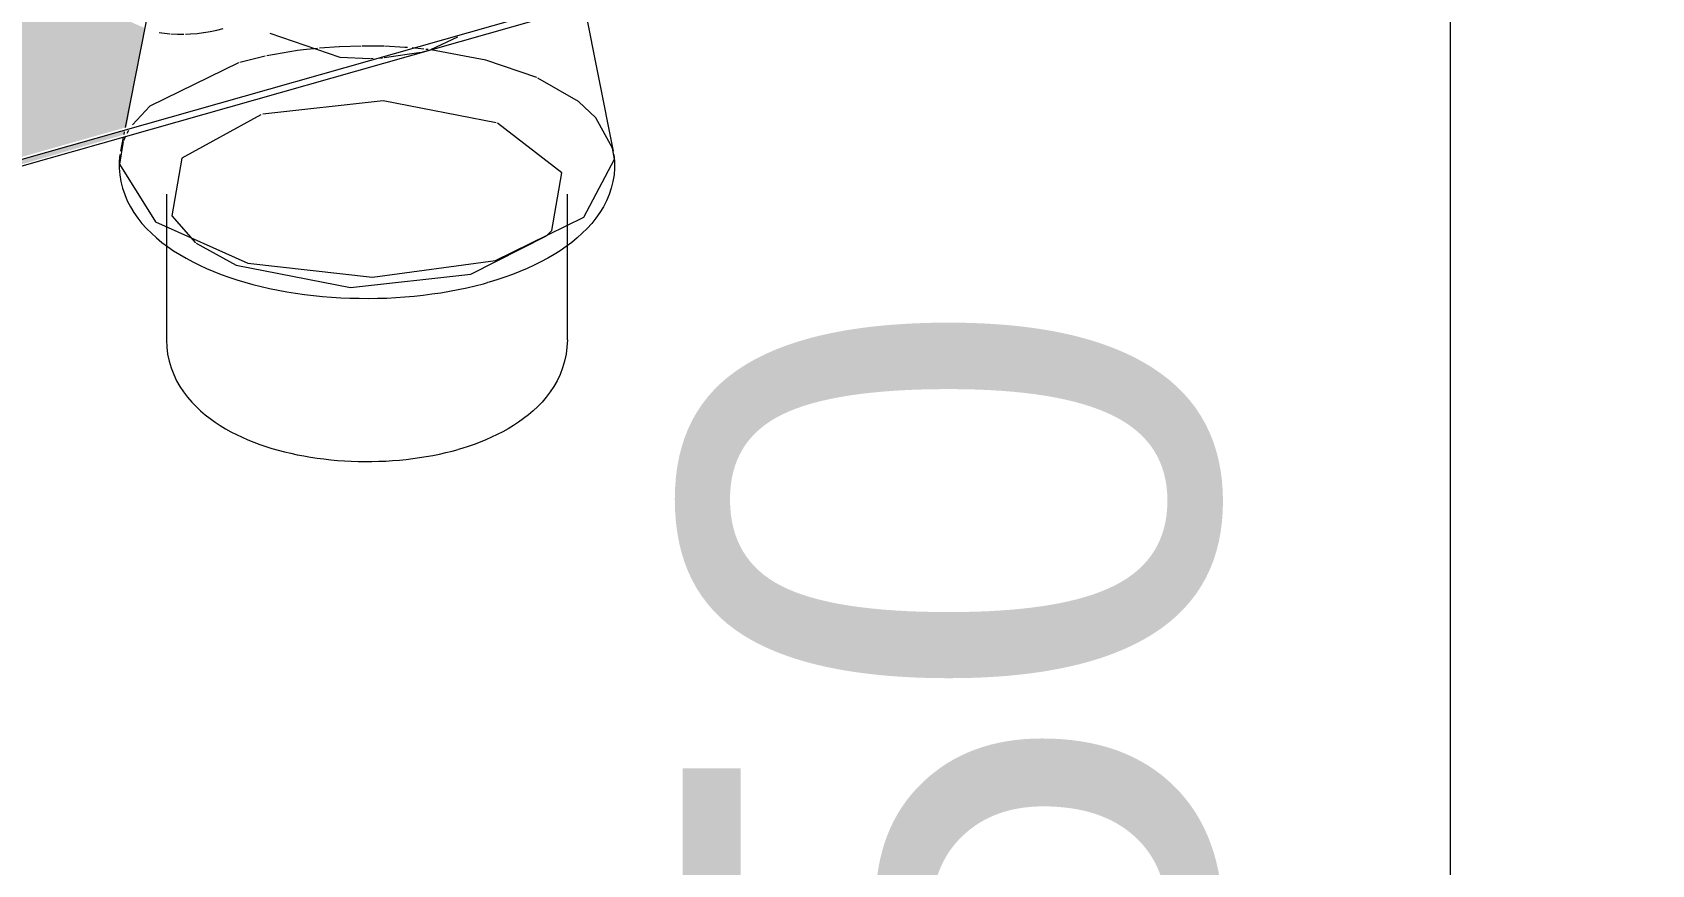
# Model space of a CAD drawing. Header units: metres. Extents: x 34 to 87, y -2.3 to 19.3.
# Drawn here: x 63.965 to 64.193, y 16.2194 to 16.3366 of the extents above; entities that cross this region are included whole.
import ezdxf

# ---------------------------------------------------------------- set-up
doc = ezdxf.new("R2010")
doc.units = ezdxf.units.M
for name, color, linetype, lineweight in [('A-ANNO-DIMS', 7, 'Continuous', 5), ('A-ANNO-DIMS-25', 7, 'Continuous', 5), ('P-SANR-FIXT', 7, 'Continuous', 5)]:
    doc.layers.add(name, color=color, linetype=linetype, lineweight=lineweight)
doc.styles.add('Arial_1', font='arial.ttf', dxfattribs={"height": 0.075})
doc.dimstyles.new('Diagonal_-_2_mm_Arial_-_PRETO', dxfattribs={"dimscale": 0.3048, "dimtxt": 0.076519, "dimasz": 0.246063, "dimexe": 0.19685, "dimexo": 0.123031, "dimgap": 0.04101, "dimtad": 1, "dimrnd": 0.01, "dimzin": 0, "dimdsep": 46, "dimtxsty": 'Arial_1', "dimblk1": 'OBLIQUE', "dimblk2": 'OBLIQUE', "dimsah": 1, "dimcen": 0.09, "dimdle": 0.19685, "dimazin": 0, "dimtfac": 1, "dimtdec": 4, "dimtix": 1, "dimtmove": 0, "dimatfit": 3, "dimfxl": 1, "dimtvp": 1, "dimtolj": 1, "dimtzin": 0, "dimarcsym": 2})

# ---------------------------------------------------------------- blocks, each defined once
blk = doc.blocks.new('USO_ESG_Cuba lavatório retângular - Uso geral-3263039-3D_DT_01')
at = {"layer": 'P-SANR-FIXT', "true_color": 0xf3f3f3, "transparency": 33554560}
h = blk.add_hatch(color=7, dxfattribs=at)
h.paths.add_polyline_path([(-23.29804, 16.30825), (-23.24519, 16.32327), (-23.24272, 16.33726), (-23.24772, 16.33946), (-23.25118, 16.34262), (-23.25453, 16.34901), (-23.25522, 16.35264), (-23.25563, 16.35499), (-23.27365, 16.36885), (-23.29234, 16.36382), (-23.2951, 16.36326), (-23.29798, 16.30943)])
h.paths.add_polyline_path([(-23.18102, 16.3415), (-23.00362, 16.39189), (-23.00363, 16.44555), (-23.04005, 16.43521), (-23.05199, 16.42179), (-23.07222, 16.40325), (-23.09057, 16.38924), (-23.11149, 16.37636), (-23.13473, 16.36545), (-23.15502, 16.35839), (-23.17751, 16.35352), (-23.18329, 16.353), (-23.18302, 16.35164)])
h.paths.add_polyline_path([(-23.19555, 16.39002), (-23.19201, 16.39101), (-23.18902, 16.39289), (-23.19201, 16.39184), (-23.19555, 16.39004)])
h = blk.add_hatch(color=7, dxfattribs=at)
h.paths.add_polyline_path([(-23.29874, 16.30681), (-23.24539, 16.32226), (-23.24551, 16.32286), (-23.29811, 16.30772), (-23.29847, 16.30698)])
h.paths.add_polyline_path([(-23.18078, 16.34031), (-23.00362, 16.39084), (-23.00363, 16.39188), (-23.00497, 16.39128), (-23.00561, 16.39101), (-23.18092, 16.34101), (-23.18079, 16.34037)])
at = {"layer": 'P-SANR-FIXT'}
for p, q in [((-23.30106, 16.30708), (-23.00524, 16.39111)), ((-23.29878, 16.3068), (-23.00295, 16.39083))]:
    blk.add_line(p, q, dxfattribs=at)
at = {"layer": 'P-SANR-FIXT', "color": 9, "true_color": 0xbcbcbc}
for p, q in [((-23.20234, 16.33422), (-23.19857, 16.336)), ((-23.20894, 16.33306), (-23.20372, 16.33382)), ((-23.20348, 16.33388), (-23.20316, 16.33396)), ((-23.20306, 16.33399), (-23.20264, 16.33412)), ((-23.21081, 16.33296), (-23.2105, 16.33297)), ((-23.20968, 16.33301), (-23.20916, 16.33304))]:
    blk.add_line(p, q, dxfattribs=at)
blk.add_polyline3d([(-23.22504, 16.3365, 0), (-23.21516, 16.33312, 0), (-23.21092, 16.33296, 0)], dxfattribs=at)
blk = doc.blocks.new('USO_ESG_Sifão de Uso Geral - Sifão para lavatório-3607478-3D_DT_01')
at = {"layer": 'P-SANR-FIXT', "color": 8, "true_color": 0x797979}
for p, q in [((-23.23883, 16.35641), (-23.24541, 16.3232)), ((-23.24554, 16.32259), (-23.2456, 16.32225))]:
    blk.add_line(p, q, dxfattribs=at)
at = {"layer": 'P-SANR-FIXT'}
for p, q in [((-23.17666, 16.31991), (-23.18073, 16.34042)), ((-23.24568, 16.32188), (-23.24607, 16.31991)), ((-23.23959, 16.31382), (-23.23959, 16.29331)), ((-23.18314, 16.29331), (-23.18314, 16.31382))]:
    blk.add_line(p, q, dxfattribs=at)
at = {"layer": 'P-SANR-FIXT', "color": 9, "true_color": 0xbcbcbc}
for p, q in [((-23.22114, 16.33405), (-23.22546, 16.33331)), ((-23.21987, 16.33421), (-23.22114, 16.33405)), ((-23.22569, 16.33326), (-23.22926, 16.33239)), ((-23.24491, 16.32282), (-23.24516, 16.32239))]:
    blk.add_line(p, q, dxfattribs=at)
at = {"layer": 'P-SANR-FIXT', "color": 254, "true_color": 0xdddddd}
for p, q in [((-23.21831, 16.33437), (-23.21987, 16.33421)), ((-23.21527, 16.3346), (-23.21803, 16.3344)), ((-23.21215, 16.3347), (-23.2152, 16.3346)), ((-23.20899, 16.33466), (-23.21204, 16.3347)), ((-23.20602, 16.33451), (-23.2089, 16.33466)), ((-23.20566, 16.33448), (-23.20596, 16.3345)), ((-23.20335, 16.33426), (-23.20498, 16.33442)), ((-23.20273, 16.33419), (-23.20306, 16.33423))]:
    blk.add_line(p, q, dxfattribs=at)
at = {"layer": 'P-SANR-FIXT', "color": 8, "true_color": 0x808080}
for p, q in [((-23.17676, 16.32032), (-23.17912, 16.32459)), ((-23.24537, 16.32198), (-23.24565, 16.32133)), ((-23.19671, 16.30255), (-23.18609, 16.30795))]:
    blk.add_line(p, q, dxfattribs=at)
at = {"layer": 'P-SANR-FIXT', "color": 9, "true_color": 0xbcbcbc}
for points in [[(-23.24061, 16.33661, 0), (-23.23987, 16.3365, 0), (-23.23909, 16.33643, 0)], [(-23.23896, 16.33641, 0), (-23.23805, 16.33637, 0), (-23.23713, 16.33636, 0)], [(-23.2369, 16.33637, 0), (-23.23621, 16.3364, 0), (-23.23528, 16.33647, 0), (-23.23436, 16.33659, 0)], [(-23.23433, 16.3366, 0), (-23.23343, 16.33675, 0), (-23.2325, 16.33694, 0), (-23.23158, 16.33717, 0)], [(-23.22946, 16.33233, 0), (-23.24193, 16.32624, 0), (-23.24439, 16.32361, 0)]]:
    blk.add_polyline3d(points, dxfattribs=at)
at = {"layer": 'P-SANR-FIXT', "color": 8, "true_color": 0x808080}
for points in [[(-23.18742, 16.33024, 0), (-23.19462, 16.3327, 0), (-23.20234, 16.33414, 0)], [(-23.17913, 16.3246, 0), (-23.18158, 16.32687, 0), (-23.18728, 16.33018, 0)], [(-23.19315, 16.3239, 0), (-23.20905, 16.32697, 0), (-23.22602, 16.3251, 0)], [(-23.22631, 16.32502, 0), (-23.2374, 16.31892, 0), (-23.23883, 16.31079, 0), (-23.23549, 16.30697, 0)], [(-23.18604, 16.308, 0), (-23.18533, 16.30873, 0), (-23.1839, 16.31685, 0), (-23.19296, 16.32382, 0)], [(-23.2354, 16.30691, 0), (-23.22978, 16.30382, 0), (-23.21369, 16.30067, 0), (-23.19671, 16.30255, 0)]]:
    blk.add_polyline3d(points, dxfattribs=at)
at = {"layer": 'P-SANR-FIXT'}
for points in [[(-23.24567, 16.32127, 0), (-23.24621, 16.31804, 0), (-23.24115, 16.30995, 0), (-23.22811, 16.30412, 0), (-23.21058, 16.30212, 0), (-23.19327, 16.30449, 0)], [(-23.19327, 16.30449, 0), (-23.1808, 16.31058, 0), (-23.17652, 16.31877, 0), (-23.17676, 16.32032, 0)], [(-23.24615, 16.31943, 0), (-23.24623, 16.31848, 0), (-23.24624, 16.31751, 0), (-23.24616, 16.31656, 0), (-23.24601, 16.31561, 0), (-23.24578, 16.31468, 0), (-23.24547, 16.31378, 0), (-23.2451, 16.3129, 0), (-23.24466, 16.31206, 0), (-23.24417, 16.31125, 0), (-23.24362, 16.31047, 0), (-23.24303, 16.30972, 0), (-23.24238, 16.30901, 0), (-23.2417, 16.30832, 0), (-23.24098, 16.30767, 0), (-23.24022, 16.30704, 0), (-23.23942, 16.30644, 0), (-23.23859, 16.30587, 0), (-23.23772, 16.30532, 0), (-23.23682, 16.3048, 0), (-23.23589, 16.3043, 0), (-23.23492, 16.30382, 0), (-23.23393, 16.30337, 0), (-23.23291, 16.30294, 0), (-23.23186, 16.30253, 0), (-23.23078, 16.30214, 0), (-23.22968, 16.30178, 0), (-23.22856, 16.30144, 0), (-23.22741, 16.30113, 0), (-23.22625, 16.30083, 0), (-23.22506, 16.30056, 0), (-23.22385, 16.30031, 0), (-23.22263, 16.30009, 0), (-23.2214, 16.29989, 0), (-23.22015, 16.29971, 0), (-23.21889, 16.29956, 0), (-23.21761, 16.29943, 0), (-23.21633, 16.29933, 0), (-23.21505, 16.29925, 0), (-23.21376, 16.29919, 0), (-23.21246, 16.29916, 0), (-23.21116, 16.29915, 0), (-23.20987, 16.29916, 0), (-23.20857, 16.2992, 0), (-23.20728, 16.29927, 0), (-23.206, 16.29936, 0), (-23.20472, 16.29947, 0), (-23.20345, 16.29961, 0), (-23.2022, 16.29977, 0), (-23.20095, 16.29995, 0), (-23.19972, 16.30016, 0), (-23.1985, 16.30039, 0), (-23.1973, 16.30064, 0), (-23.19612, 16.30092, 0), (-23.19496, 16.30122, 0), (-23.19439, 16.30138, 0)], [(-23.17659, 16.31943, 0), (-23.1765, 16.31848, 0), (-23.17649, 16.31751, 0), (-23.17657, 16.31656, 0), (-23.17672, 16.31561, 0), (-23.17696, 16.31468, 0), (-23.17726, 16.31378, 0), (-23.17764, 16.3129, 0), (-23.17807, 16.31206, 0), (-23.17857, 16.31125, 0), (-23.17911, 16.31047, 0), (-23.17971, 16.30972, 0), (-23.18035, 16.30901, 0), (-23.18103, 16.30832, 0), (-23.18175, 16.30767, 0), (-23.18251, 16.30704, 0), (-23.18331, 16.30644, 0), (-23.18415, 16.30587, 0), (-23.18501, 16.30532, 0), (-23.18591, 16.3048, 0), (-23.18685, 16.3043, 0), (-23.18781, 16.30382, 0), (-23.1888, 16.30337, 0), (-23.18982, 16.30294, 0), (-23.19087, 16.30253, 0), (-23.19195, 16.30214, 0), (-23.19305, 16.30178, 0), (-23.19417, 16.30144, 0), (-23.19439, 16.30138, 0)], [(-23.23959, 16.29331, 0), (-23.23955, 16.29229, 0), (-23.23942, 16.29128, 0), (-23.2392, 16.2903, 0), (-23.23892, 16.28935, 0), (-23.23856, 16.28843, 0), (-23.23815, 16.28756, 0), (-23.23768, 16.28674, 0), (-23.23717, 16.28597, 0), (-23.23662, 16.28524, 0), (-23.23603, 16.28455, 0), (-23.23542, 16.28391, 0), (-23.23478, 16.28331, 0), (-23.23412, 16.28274, 0), (-23.23343, 16.28221, 0), (-23.23273, 16.2817, 0), (-23.232, 16.28123, 0), (-23.23126, 16.28078, 0), (-23.2305, 16.28036, 0), (-23.22972, 16.27996, 0), (-23.22893, 16.27959, 0), (-23.22812, 16.27924, 0), (-23.2273, 16.2789, 0), (-23.22646, 16.27859, 0), (-23.22561, 16.2783, 0), (-23.22474, 16.27803, 0), (-23.22386, 16.27778, 0), (-23.22297, 16.27754, 0), (-23.22207, 16.27733, 0), (-23.22116, 16.27713, 0), (-23.22023, 16.27696, 0), (-23.2193, 16.2768, 0), (-23.21836, 16.27665, 0), (-23.21741, 16.27653, 0), (-23.21646, 16.27643, 0), (-23.2155, 16.27634, 0), (-23.21454, 16.27627, 0), (-23.21357, 16.27622, 0), (-23.2126, 16.27619, 0), (-23.21163, 16.27618, 0), (-23.21066, 16.27618, 0), (-23.20969, 16.2762, 0), (-23.20872, 16.27624, 0), (-23.20775, 16.2763, 0), (-23.20679, 16.27638, 0), (-23.20583, 16.27647, 0), (-23.20488, 16.27659, 0), (-23.20394, 16.27672, 0), (-23.203, 16.27687, 0), (-23.20207, 16.27704, 0), (-23.20115, 16.27722, 0), (-23.20024, 16.27743, 0), (-23.19935, 16.27765, 0), (-23.19853, 16.27787, 0)], [(-23.18314, 16.29331, 0), (-23.18319, 16.29229, 0), (-23.18332, 16.29128, 0), (-23.18353, 16.2903, 0), (-23.18381, 16.28935, 0), (-23.18417, 16.28843, 0), (-23.18458, 16.28756, 0), (-23.18505, 16.28674, 0), (-23.18556, 16.28597, 0), (-23.18611, 16.28524, 0), (-23.1867, 16.28455, 0), (-23.18731, 16.28391, 0), (-23.18795, 16.28331, 0), (-23.18862, 16.28274, 0), (-23.1893, 16.28221, 0), (-23.19001, 16.2817, 0), (-23.19073, 16.28123, 0), (-23.19147, 16.28078, 0), (-23.19223, 16.28036, 0), (-23.19301, 16.27996, 0), (-23.1938, 16.27959, 0), (-23.19461, 16.27924, 0), (-23.19543, 16.2789, 0), (-23.19627, 16.27859, 0), (-23.19712, 16.2783, 0), (-23.19799, 16.27803, 0), (-23.19853, 16.27787, 0)]]:
    blk.add_polyline3d(points, dxfattribs=at)
blk = doc.blocks.new('DIMBLOCK26-3D_DT_01')
at = {"layer": 'A-ANNO-DIMS-25'}
for p, q in [((63.70222, 16.37827), (63.96616, 16.45324)), ((63.70222, 16.43131), (63.70222, 15.79482)), ((63.70222, 16.37827), (63.65094, 16.3637)), ((63.70222, 15.84786), (63.71549, 15.85163)), ((63.70222, 15.84786), (63.65094, 15.8333))]:
    blk.add_line(p, q, dxfattribs=at)
at = {"layer": 'A-ANNO-DIMS-25', "lineweight": 20}
for p, q in [((63.70222, 16.37827), (63.67017, 16.40231)), ((63.70222, 16.37827), (63.73426, 16.35422)), ((63.70222, 15.84786), (63.67017, 15.87191)), ((63.70222, 15.84786), (63.73426, 15.82381))]:
    blk.add_line(p, q, dxfattribs=at)
at = {"layer": 'A-ANNO-DIMS-25', "color": 0, "insert": (63.59417, 16.00879), "char_height": 0.075, "width": 0.2429787, "attachment_point": 1, "rotation": 90, "line_spacing_factor": 0.941778, "style": 'Arial_1'}
blk.add_mtext('0,60', dxfattribs=at)
blk = doc.blocks.new('_Oblique')
at = {"color": 0, "linetype": 'ByBlock', "lineweight": -2}
blk.add_line((-0.5, -0.5), (0.5, 0.5), dxfattribs=at)
blk = doc.blocks.new('DIMBLOCK29-3D_DT_01')
at = {"layer": 'A-ANNO-DIMS-25'}
for p, q in [((64.1646, 16.47425), (64.1646, 15.92616)), ((64.1646, 16.42121), (64.24865, 16.44508)), ((64.1646, 16.42121), (64.11333, 16.40664)), ((64.1646, 15.9792), (64.17788, 15.98297)), ((64.1646, 15.9792), (64.11333, 15.96464))]:
    blk.add_line(p, q, dxfattribs=at)
at = {"layer": 'A-ANNO-DIMS-25', "lineweight": 20}
for p, q in [((64.1646, 16.42121), (64.13256, 16.44525)), ((64.1646, 16.42121), (64.19665, 16.39716)), ((64.1646, 15.9792), (64.13256, 16.00325)), ((64.1646, 15.9792), (64.19665, 15.95515))]:
    blk.add_line(p, q, dxfattribs=at)
at = {"layer": 'A-ANNO-DIMS-25', "color": 0, "insert": (64.05655, 16.09593), "char_height": 0.075, "width": 0.2429787, "attachment_point": 1, "rotation": 90, "line_spacing_factor": 0.941778, "style": 'Arial_1'}
blk.add_mtext('0,50', dxfattribs=at)

msp = doc.modelspace()

# ---------------------------------------------------------------- block references
at = {"layer": 'P-SANR-FIXT'}
msp.add_blockref('USO_ESG_Cuba lavatório retângular - Uso geral-3263039-3D_DT_01', (87.22344, 0), dxfattribs=at)
at = {"layer": 'P-SANR-FIXT', "color": 253, "true_color": 0xb6b6b6}
msp.add_blockref('USO_ESG_Sifão de Uso Geral - Sifão para lavatório-3607478-3D_DT_01', (87.22344, 0), dxfattribs=at)

# ---------------------------------------------------------------- dimensions: what is measured, and where the dimension line sits
at = {"layer": 'A-ANNO-DIMS'}
for base, p1, p2, override, picture, middle in [((64.1646, 15.99207), (64.2807, 16.45418), (64.20993, 15.99207), {"dimpost": '<>', "dimfxl": 0.467497}, 'DIMBLOCK29-3D_DT_01', (64.11381, 16.22313)), ((63.70222, 15.86073), (63.99821, 16.46234), (63.74754, 15.86073), {"dimpost": '<>', "dimfxl": 0.651745}, 'DIMBLOCK26-3D_DT_01', (63.65142, 16.16154))]:
    dim = msp.add_linear_dim(base=base, p1=p1, p2=p2, angle=90, dimstyle='Diagonal_-_2_mm_Arial_-_PRETO', override=override, dxfattribs=at)
    dim.commit()
    dim.dimension.update_dxf_attribs({"geometry": picture, "text_midpoint": middle})

doc.saveas('drawing.dxf')
